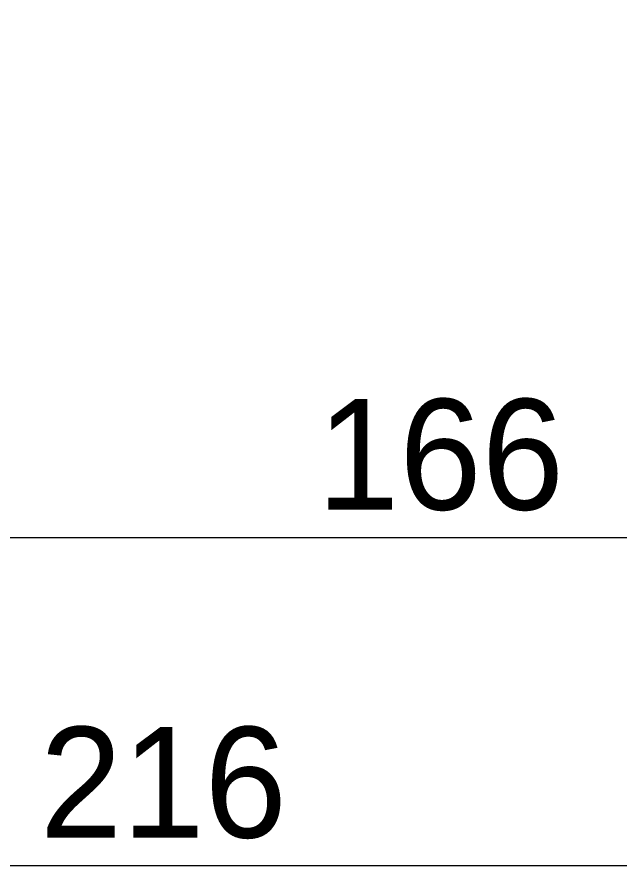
# Model space of a CAD drawing. Extents: x 0 to 1128, y 0 to 827.
# Drawn here: x 669.6 to 724.1, y 129.9 to 207.2 of the extents above; entities that cross this region are included whole.
import ezdxf

# ---------------------------------------------------------------- set-up
doc = ezdxf.new("R2010")
doc.units = 0
doc.header["$LTSCALE"] = 10
doc.header["$MEASUREMENT"] = 0
doc.header["$PDMODE"] = 3
doc.header["$PDSIZE"] = -10
doc.layers.get('0').update_dxf_attribs({"linetype": 'CONTINUOUS'})
doc.layers.get('DEFPOINTS').update_dxf_attribs({"linetype": 'CONTINUOUS'})
doc.styles.add('Daelim Dimension', font='')
doc.styles.get('Daelim Dimension').set_extended_font_data('나눔고딕')
doc.dimstyles.new('DEFAULT', dxfattribs={"dimscale": 2, "dimtxt": 2, "dimasz": 2, "dimexe": 0, "dimexo": 2, "dimgap": 1, "dimtad": 1, "dimdec": 1, "dimzin": 9, "dimdsep": 46, "dimtxsty": 'Daelim Dimension', "dimcen": 0.5, "dimclrd": 252, "dimclre": 252, "dimclrt": 3, "dimadec": 1, "dimazin": 0, "dimtfac": 1, "dimtdec": 1, "dimtix": 1, "dimtmove": 0, "dimatfit": 3, "dimfxl": 1, "dimtolj": 1, "dimtzin": 1, "dimlwd": 9, "dimlwe": 9, "dimarcsym": 0})

# ---------------------------------------------------------------- blocks, each defined once
blk = doc.blocks.new('*D5')
at = {"color": 5, "lineweight": 9, "ltscale": 0.5, "transparency": 16777216}
for p, q in [((574.797, 237.49), (574.797, 130.573)), ((790.861, 171.626), (790.861, 130.573)), ((578.797, 130.573), (786.861, 130.573))]:
    blk.add_line(p, q, dxfattribs=at)
at = {"color": 5, "ltscale": 0.5, "transparency": 16777216}
for points in [[(578.797, 131.24), (578.797, 129.906), (574.797, 130.573)], [(786.861, 131.24), (786.861, 129.906), (790.861, 130.573)]]:
    blk.add_solid(points, dxfattribs=at)
at = {"layer": 'DEFPOINTS', "color": 0, "ltscale": 0.5, "transparency": 16777216}
for p in [(574.797, 241.49), (790.861, 175.626), (790.861, 130.573)]:
    blk.add_point(p, dxfattribs=at)
at = {"color": 7, "lineweight": -3, "ltscale": 0.5, "transparency": 16777216, "insert": (682.829, 138.017), "char_height": 10, "attachment_point": 5, "style": 'Daelim Dimension'}
blk.add_mtext('\\A1;216', dxfattribs=at)
blk = doc.blocks.new('*D6')
at = {"color": 5, "lineweight": 9, "ltscale": 0.5, "transparency": 16777216}
for p, q in [((624.861, 201.626), (624.861, 160.178)), ((790.861, 171.626), (790.861, 160.178)), ((628.861, 160.178), (786.861, 160.178))]:
    blk.add_line(p, q, dxfattribs=at)
at = {"color": 5, "ltscale": 0.5, "transparency": 16777216}
for points in [[(628.861, 160.844), (628.861, 159.511), (624.861, 160.178)], [(786.861, 160.844), (786.861, 159.511), (790.861, 160.178)]]:
    blk.add_solid(points, dxfattribs=at)
at = {"layer": 'DEFPOINTS', "color": 0, "ltscale": 0.5, "transparency": 16777216}
for p in [(624.861, 205.626), (790.861, 175.626), (790.861, 160.178)]:
    blk.add_point(p, dxfattribs=at)
at = {"color": 7, "lineweight": -3, "ltscale": 0.5, "transparency": 16777216, "insert": (707.861, 167.621), "char_height": 10, "attachment_point": 5, "style": 'Daelim Dimension'}
blk.add_mtext('\\A1;166', dxfattribs=at)

msp = doc.modelspace()

# ---------------------------------------------------------------- dimensions: what is measured, and where the dimension line sits
at = {"color": 5, "lineweight": -3, "ltscale": 0.5}
dim = msp.add_linear_dim(base=(790.861, 130.573), p1=(574.797, 241.49), p2=(790.861, 175.626), text='216', dimstyle='DEFAULT', override={"dimtxt": 5, "dimclrd": 5, "dimclre": 5, "dimclrt": 7}, dxfattribs=at)
dim.commit()
dim.dimension.update_dxf_attribs({"geometry": '*D5', "text_midpoint": (682.829, 138.017)})
dim = msp.add_linear_dim(base=(790.861, 160.178), p1=(624.861, 205.626), p2=(790.861, 175.626), dimstyle='DEFAULT', override={"dimtxt": 5, "dimclrd": 5, "dimclre": 5, "dimclrt": 7}, dxfattribs=at)
dim.commit()
dim.dimension.update_dxf_attribs({"geometry": '*D6', "text_midpoint": (707.861, 167.621)})

doc.saveas('drawing.dxf')
